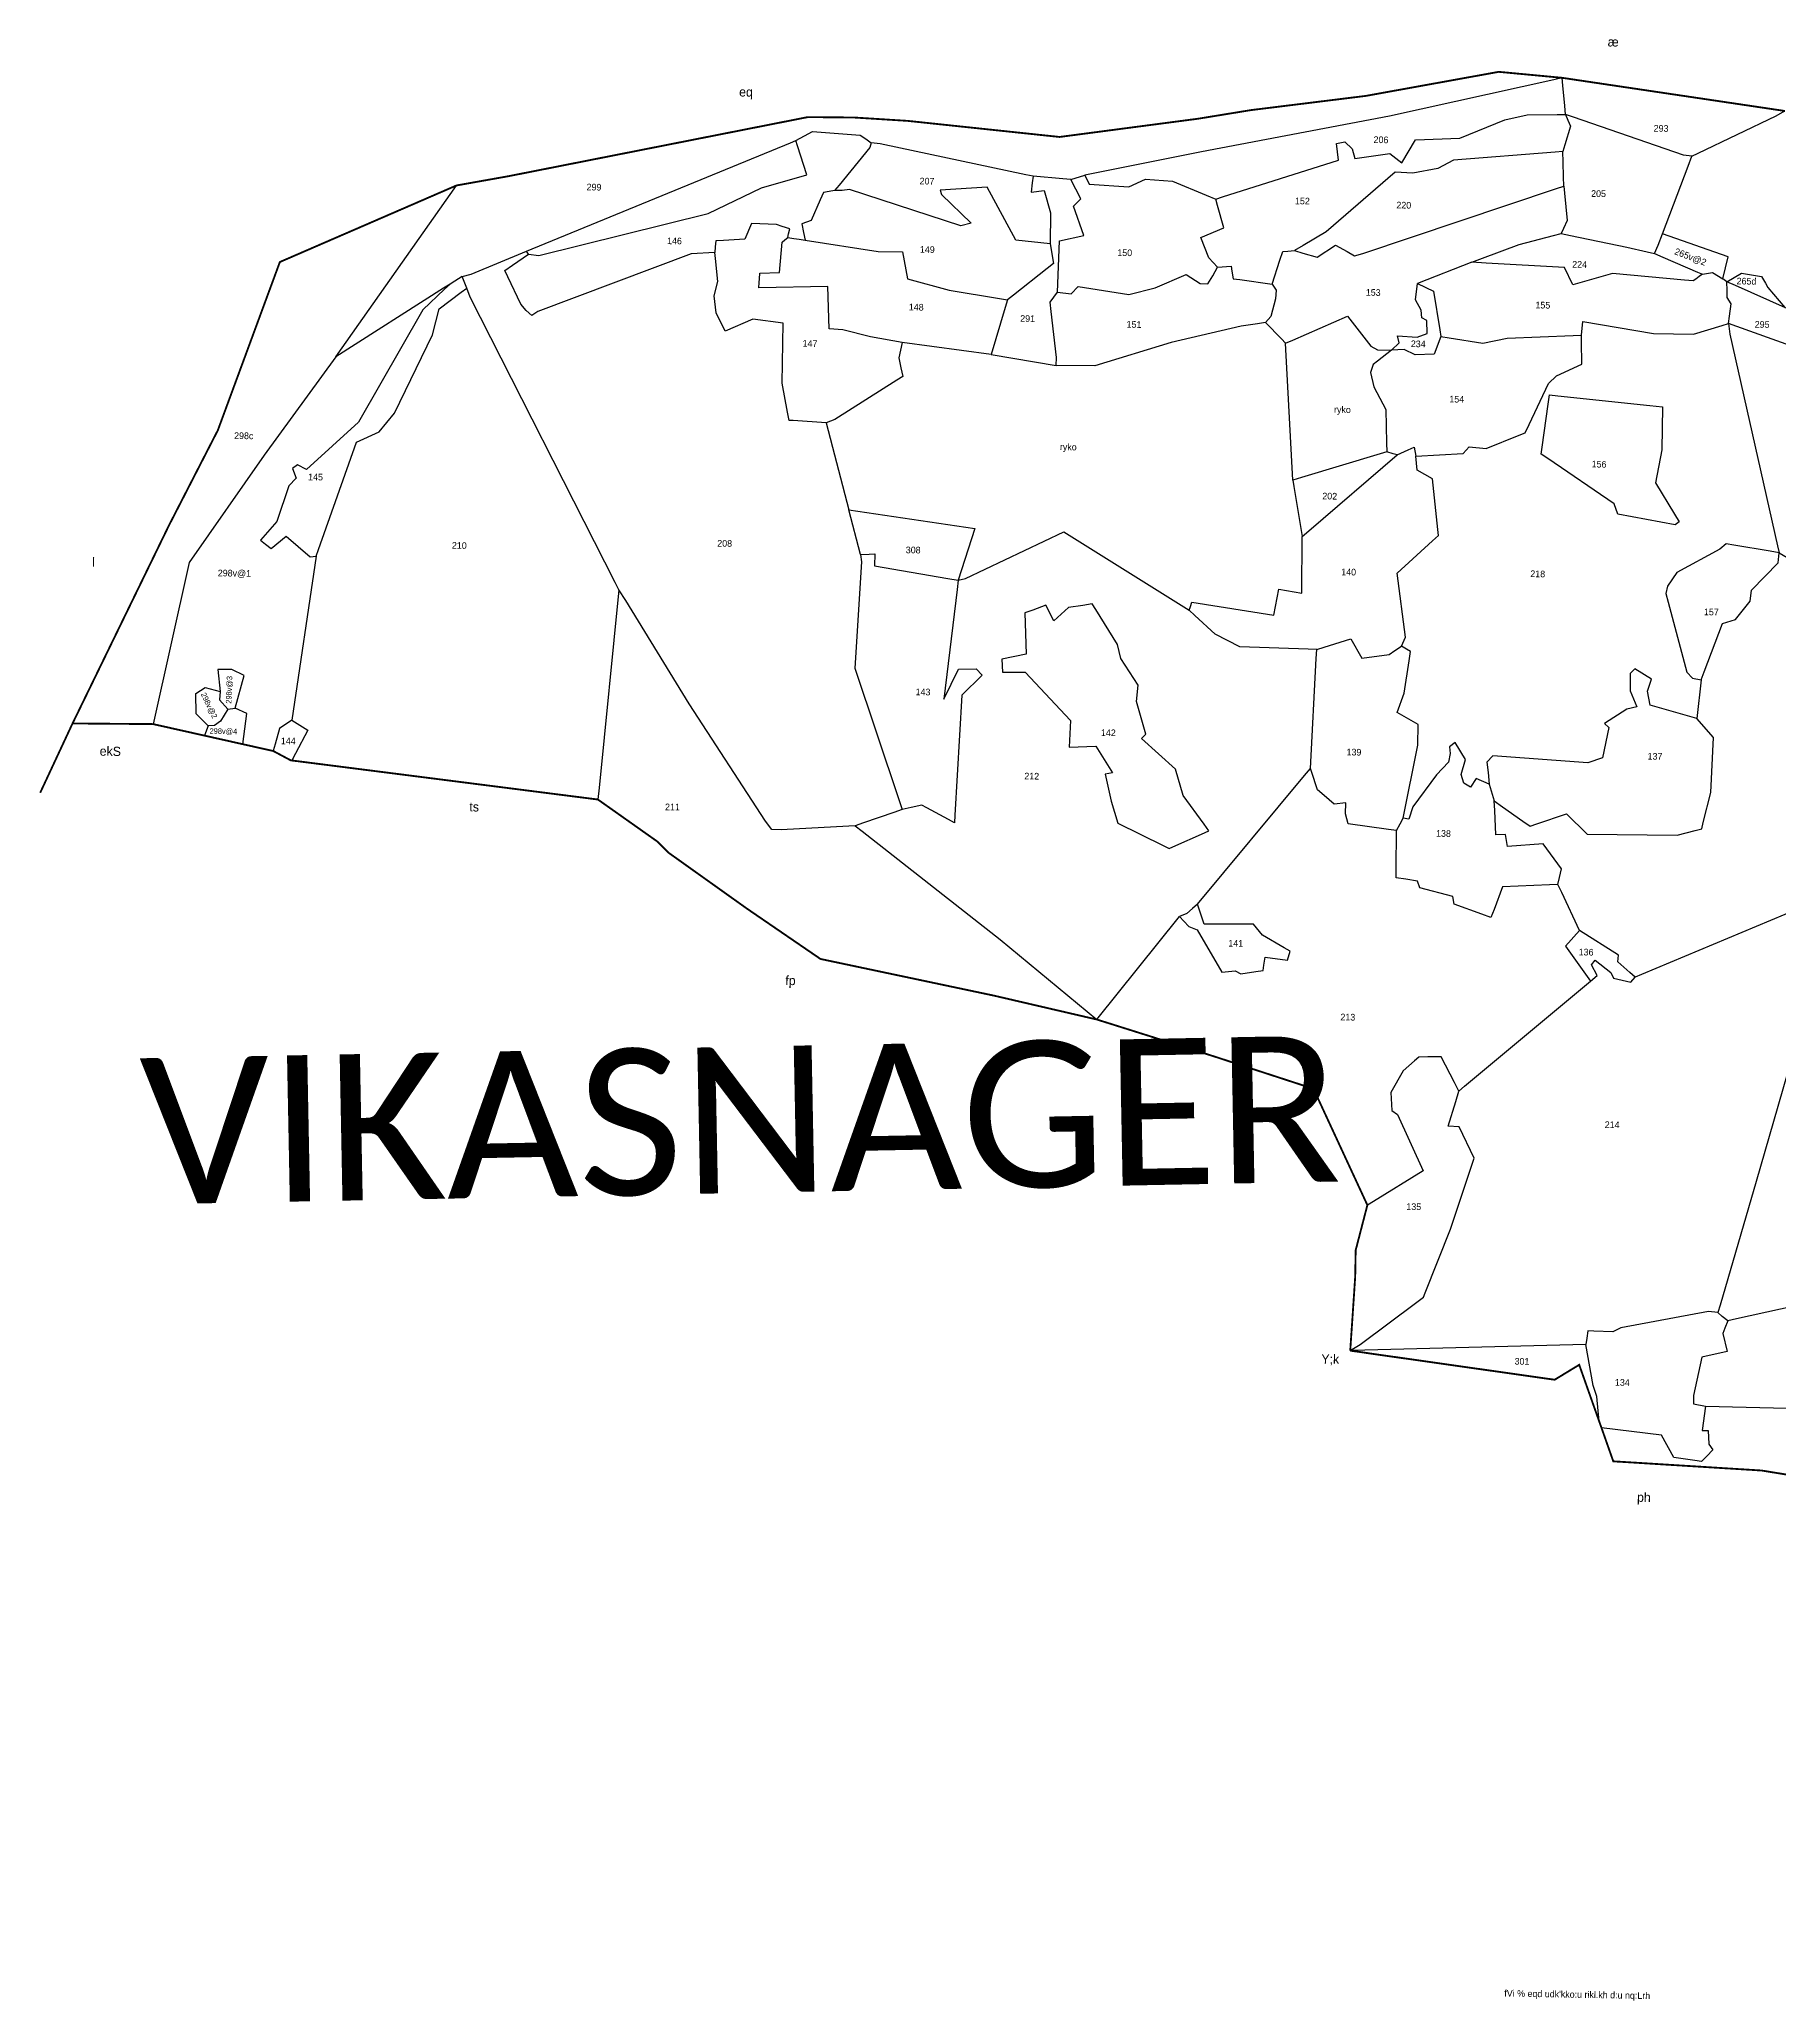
# Model space of a CAD drawing. Header units: metres. Extents: x 260312 to 264028, y 2219848 to 2222147.
# Drawn here: x 260335 to 262203, y 2219958 to 2222064 of the extents above; entities that cross this region are included whole.
import ezdxf

# ---------------------------------------------------------------- set-up
doc = ezdxf.new("R2010")
doc.units = ezdxf.units.M
doc.header["$MEASUREMENT"] = 0
doc.linetypes.add('DIVIDE', pattern=[1.25, 0.5, -0.25, 0, -0.25, 0, -0.25])
for name, color, linetype in [('C-BRDG-FOUNDATION', 2, 'Continuous'), ('POLY_PARCEL', 6, 'Continuous'), ('POLY_WATER', 4, 'Continuous'), ('TEXT_MAPIN', 7, 'Continuous'), ('TEXT_MAPOUT', 7, 'Continuous'), ('TEXT_PARCEL', 7, 'Continuous'), ('V_BOUND_LINE', 7, 'Continuous'), ('V_DIVIDE_LINE', 7, 'DIVIDE'), ('VILLAGE NAME', 100, 'Continuous')]:
    doc.layers.add(name, color=color, linetype=linetype)
doc.styles.get("Standard").update_dxf_attribs({"font": 'arial.ttf'})
doc.styles.add('TEXT_MAP', font='KRDEV050.TTF', dxfattribs={"height": 1.8})

# ---------------------------------------------------------------- blocks, each defined once
blk = doc.blocks.new('FW')
at = {"layer": 'POLY_PARCEL', "ltscale": 10, "flags": 128}
for points in [[(262689.36, 2221240.52), (262687.09, 2221239.97), (262642.78, 2221229.3), (262591.99, 2221218.77), (262560.55, 2221211.87)], [(262690.47, 2221230.62), (262690.21, 2221232.93), (262689.59, 2221238.46), (262689.36, 2221240.52)], [(262596.09, 2221206.02), (262597.89, 2221206.63), (262629.16, 2221217.17), (262628.5, 2221221.69), (262630.75, 2221222.11), (262632.85, 2221220.29), (262633.56, 2221217.72), (262643.01, 2221219.19), (262646.3, 2221216.75), (262649.96, 2221223.03), (262661.91, 2221223.7), (262674.04, 2221228.88), (262680.07, 2221230.28), (262688.2, 2221230.54), (262690.47, 2221230.62)], [(262690.47, 2221230.62), (262691.12, 2221229.11), (262691.82, 2221227.48), (262690.39, 2221222.36), (262689.87, 2221220.52)], [(262724.88, 2221219.86), (262722.63, 2221220.1), (262692.64, 2221229.91), (262690.47, 2221230.62)], [(262724.88, 2221219.86), (262726.55, 2221220.7), (262747.5, 2221231.27), (262749.88, 2221232.58)], [(262482.02, 2221219.89), (262484.4, 2221221.21), (262486.55, 2221222.4), (262499.46, 2221221.7), (262500.97, 2221220.67), (262502.49, 2221219.64)], [(262689.87, 2221220.52), (262687.84, 2221220.32), (262660.33, 2221217.66), (262656.11, 2221215.4), (262649.35, 2221213.94), (262644.53, 2221214.12), (262626.13, 2221197.67), (262619.99, 2221193.85), (262617.71, 2221192.42)], [(262690.3, 2221211.2), (262690.18, 2221213.7), (262690, 2221217.67), (262689.87, 2221220.52)], [(262409.64, 2221188.63), (262480.62, 2221219.29), (262482.02, 2221219.89)], [(262410.19, 2221187.84), (262412.97, 2221187.5), (262458.66, 2221199.72), (262472.95, 2221206.94), (262485.2, 2221210.63), (262482.49, 2221218.51), (262482.02, 2221219.89)], [(262502.49, 2221219.64), (262502.17, 2221218.33), (262494.03, 2221208.03), (262492.81, 2221206.52)], [(262546.48, 2221211.35), (262544.5, 2221211.73), (262504.95, 2221219.4), (262502.49, 2221219.64)], [(262717.32, 2221198.73), (262723.91, 2221217.14), (262724.88, 2221219.86)], [(262546.48, 2221211.35), (262546.31, 2221209.56), (262546.07, 2221207.06), (262549.61, 2221207.56), (262551.42, 2221201.54), (262551.42, 2221193.13)], [(262556.78, 2221210.61), (262554.53, 2221210.77), (262546.48, 2221211.35)], [(262553.66, 2221180.04), (262553.98, 2221193.96), (262560.56, 2221195.5), (262557.61, 2221203.45), (262559.5, 2221205.42), (262556.78, 2221210.61)], [(262556.78, 2221210.61), (262560.55, 2221211.87)], [(262560.55, 2221211.87), (262561.77, 2221209.49), (262572.5, 2221208.95), (262576.94, 2221211.08), (262584.32, 2221210.65), (262593.48, 2221207.05), (262596.09, 2221206.02)], [(262617.71, 2221192.42), (262619.94, 2221191.8), (262623.86, 2221190.72), (262628.73, 2221194.13), (262631.95, 2221192.42), (262633.93, 2221191.27), (262636.16, 2221191.94), (262688.33, 2221210.48), (262690.3, 2221211.2)], [(262690.3, 2221211.2), (262690.53, 2221209.27), (262691.4, 2221201.87), (262690.42, 2221199.69), (262689.81, 2221198.33)], [(262358.45, 2221159.12), (262390.33, 2221206.13)], [(262492.81, 2221206.52), (262491.33, 2221206.24), (262489.79, 2221205.95), (262488.94, 2221203.95), (262486.55, 2221198.31), (262484.06, 2221197.4), (262484.6, 2221195.01), (262485.05, 2221192.99)], [(262494.86, 2221206.63), (262492.81, 2221206.52)], [(262551.42, 2221193.13), (262542.1, 2221193.99), (262534.07, 2221208.17), (262521.43, 2221207.13), (262521.8, 2221205.95), (262529.91, 2221198.37), (262527.12, 2221197.56), (262496.86, 2221206.85), (262494.86, 2221206.63)], [(262596.92, 2221187.58), (262594.54, 2221190.03), (262592.24, 2221195.53), (262598.41, 2221198.29), (262596.61, 2221204.26), (262596.09, 2221206.02)], [(262715.24, 2221193.33), (262716.12, 2221195.61), (262717.32, 2221198.73)], [(262733.86, 2221186.82), (262735.21, 2221192.83), (262717.32, 2221198.73)], [(262480.31, 2221193.57), (262480.51, 2221194.55), (262480.81, 2221195.97), (262478.8, 2221196.58), (262477.24, 2221197.05), (262470.42, 2221197.22), (262468.68, 2221192.91), (262462.95, 2221192.48), (262460.85, 2221192.32), (262460.74, 2221190.75), (262460.62, 2221189.17)], [(262511.79, 2221165.7), (262503.17, 2221167.08), (262495.69, 2221168.82), (262491.95, 2221169.06), (262491.45, 2221180.52), (262472.76, 2221179.86), (262472.82, 2221181.26), (262472.86, 2221182.28), (262472.92, 2221183.76), (262478.23, 2221184.09), (262478.82, 2221192.32), (262479.52, 2221192.91), (262480.31, 2221193.57)], [(262480.31, 2221193.57), (262482, 2221193.36), (262483.46, 2221193.18), (262485.05, 2221192.99)], [(262665.76, 2221190.12), (262668.64, 2221191.26), (262678.5, 2221195.18), (262687.72, 2221197.75), (262689.81, 2221198.33)], [(262689.81, 2221198.33), (262692.36, 2221197.84), (262707.73, 2221194.92), (262713.22, 2221193.76), (262715.24, 2221193.33)], [(262392.29, 2221181.5), (262394.75, 2221182.19), (262409.64, 2221188.63)], [(262460.62, 2221189.17), (262454.22, 2221188.67), (262413, 2221172.36), (262411.39, 2221171.27), (262409.83, 2221172.56), (262408.36, 2221174.23), (262404.65, 2221181.58), (262403.8, 2221183.27), (262405.92, 2221184.78), (262410.19, 2221187.84)], [(262410.19, 2221187.84), (262409.64, 2221188.63)], [(262491.6, 2221143.54), (262482.66, 2221143.99), (262481.53, 2221144.04), (262481.08, 2221146.3), (262479.53, 2221154.07), (262479.49, 2221170.34), (262471.23, 2221171.34), (262463.8, 2221167.95), (262461.25, 2221172.83), (262460.69, 2221177.45), (262461.56, 2221181.37), (262460.82, 2221187.55), (262460.62, 2221189.17)], [(262485.05, 2221192.99), (262504.91, 2221190.25), (262511.47, 2221190.25), (262512.96, 2221182.94), (262524.27, 2221180.1), (262537.96, 2221178.05), (262540.14, 2221177.73)], [(262551.42, 2221193.13), (262552.41, 2221187.78), (262550.73, 2221186.4), (262541.78, 2221179.07), (262540.14, 2221177.73)], [(262611.79, 2221183.19), (262613.75, 2221189.75), (262614.47, 2221192.18), (262615.84, 2221192.28), (262617.71, 2221192.42)], [(262665.76, 2221190.12), (262651.12, 2221184.14)], [(262728.34, 2221187.97), (262727.45, 2221187.31), (262726.5, 2221186.61), (262725.78, 2221186.08), (262723.45, 2221186.26), (262703.89, 2221187.72), (262693.23, 2221184.5), (262690.92, 2221189.13), (262669.62, 2221189.97), (262665.76, 2221190.12)], [(262715.24, 2221193.33), (262717.48, 2221192.41), (262726.99, 2221188.52), (262728.34, 2221187.97)], [(262728.34, 2221187.97), (262731.02, 2221188.46), (262733.86, 2221186.82)], [(262734.93, 2221186.04), (262738.9, 2221188.45), (262744.32, 2221187.58), (262745.39, 2221185.79), (262746.06, 2221184.68), (262750.8, 2221179.36), (262750.98, 2221179.28)], [(262553.66, 2221180.04), (262557.36, 2221179.69), (262559.22, 2221181.7), (262572.97, 2221179.76), (262580.12, 2221181.7), (262588.44, 2221185.42), (262592.28, 2221183.09), (262594.39, 2221183.04), (262595.62, 2221185.25), (262596.92, 2221187.58)], [(262596.92, 2221187.58), (262600.56, 2221187.95), (262600.8, 2221186.56), (262601.16, 2221184.53), (262602.97, 2221184.3), (262611.79, 2221183.19)], [(262611.79, 2221183.19), (262612.91, 2221181.64), (262612.76, 2221179.31), (262611.57, 2221174.48), (262610.18, 2221172.8)], [(262644.45, 2221165.94), (262646.43, 2221167.92), (262645.94, 2221169.82), (262651.29, 2221169.57), (262654.01, 2221170.56), (262653.85, 2221174.09), (262652.45, 2221174.83), (262652.28, 2221176.89), (262650.72, 2221179.69), (262651.12, 2221184.14)], [(262651.12, 2221184.14), (262655.56, 2221182.13), (262657.39, 2221171.61), (262657.7, 2221169.82)], [(262734.93, 2221186.04), (262733.86, 2221186.82)], [(262750.98, 2221179.28), (262737.27, 2221185.05), (262734.93, 2221186.04)], [(262735.61, 2221174.71), (262735.83, 2221176.71), (262736.19, 2221180.04), (262735.13, 2221181.78), (262735.04, 2221183.67), (262734.93, 2221186.04)], [(262389.06, 2221179.36), (262387.62, 2221177.95), (262381.77, 2221172.24), (262364.95, 2221141.57), (262351.09, 2221128.41), (262348.6, 2221129.69), (262347.25, 2221128.63), (262348.31, 2221126.04), (262346.3, 2221123.9), (262343.29, 2221114.23), (262340.19, 2221110.6), (262338.92, 2221109.11), (262340.33, 2221108.04), (262341.81, 2221106.92), (262345.88, 2221110.28), (262352.43, 2221104.8), (262354.08, 2221105.02)], [(262354.08, 2221105.02), (262354.69, 2221106.83), (262364.49, 2221136.14), (262370.58, 2221139.04), (262374.64, 2221144.18), (262384.54, 2221165.53), (262386.26, 2221172.63), (262392.14, 2221177.26), (262393.62, 2221178.39)], [(262389.06, 2221179.36), (262387.35, 2221178.23), (262358.45, 2221159.12)], [(262392.29, 2221181.5), (262390.38, 2221180.23), (262389.06, 2221179.36)], [(262393.62, 2221178.39), (262392.29, 2221181.5)], [(262436.24, 2221097.35), (262435.2, 2221099.32), (262394.53, 2221175.9), (262393.62, 2221178.39)], [(262540.14, 2221177.73), (262539.57, 2221175.66), (262536.02, 2221162.82)], [(262553.66, 2221160.18), (262553.66, 2221162.32), (262552.08, 2221174.8), (262551.76, 2221177.3), (262553.66, 2221180.04)], [(262695.79, 2221170.85), (262696.16, 2221174.57), (262715.29, 2221171.7), (262726.14, 2221171.7), (262733.85, 2221174.15), (262735.61, 2221174.71)], [(262735.61, 2221174.71), (262735.98, 2221171.84), (262749.9, 2221114.74), (262750.38, 2221112.78)], [(262760.38, 2221166.29), (262758.4, 2221166.97), (262737.88, 2221173.94), (262735.61, 2221174.71)], [(262657.7, 2221169.82), (262655.99, 2221165.04), (262650.88, 2221164.79), (262647.83, 2221166.11), (262644.45, 2221165.94)], [(262651.51, 2221137.28), (262664.31, 2221138.24), (262665.96, 2221140.09), (262670.56, 2221139.68), (262679.41, 2221143.44), (262681.04, 2221144.13), (262682.07, 2221146.4), (262687.14, 2221157.63), (262689.2, 2221159.69), (262696.04, 2221163.05), (262695.85, 2221169.19), (262695.79, 2221170.85)], [(262657.7, 2221169.82), (262659.94, 2221169.51), (262669.16, 2221168.23), (262675.68, 2221169.7), (262693.6, 2221170.73), (262695.79, 2221170.85)], [(262358.45, 2221159.12), (262339.53, 2221132.1), (262319.71, 2221102.68), (262310.69, 2221058.74)], [(262685.67, 2221140.35), (262687.11, 2221151.99), (262687.43, 2221154.54), (262689.71, 2221154.34), (262714.62, 2221152.17), (262718.11, 2221151.87), (262718.11, 2221140.22), (262716.6, 2221131.19), (262721.84, 2221122.85), (262723.19, 2221120.71), (262722.09, 2221119.89), (262706.53, 2221122.55), (262705.51, 2221125.36), (262687.25, 2221137.27), (262685.43, 2221138.46), (262685.67, 2221140.35)], [(262621.12, 2221115.02), (262622.87, 2221116.58), (262646.41, 2221137.58)], [(262646.41, 2221137.58), (262645.34, 2221137.87), (262643.62, 2221138.33)], [(262646.41, 2221137.58), (262649.44, 2221138.99), (262651.03, 2221139.73), (262651.51, 2221137.28)], [(262648.56, 2221085.74), (262649.59, 2221088.22), (262646.98, 2221105.54), (262656.43, 2221114.41), (262658.01, 2221115.9), (262657.82, 2221117.51), (262656.16, 2221131.25), (262651.92, 2221133.51), (262651.51, 2221137.28)], [(262501.49, 2221108.01), (262498.2, 2221120.04)], [(262750.38, 2221112.78), (262747.99, 2221113.21), (262738.06, 2221114.72), (262736.01, 2221115.03), (262734.33, 2221113.57), (262722.79, 2221107.02), (262720.3, 2221103.23), (262719.86, 2221101.27), (262720.54, 2221098.91), (262725.93, 2221080.03), (262727.53, 2221078.48), (262729.9, 2221078.07)], [(262729.9, 2221078.07), (262730.61, 2221080.21), (262735.36, 2221093.39), (262738.84, 2221094.58), (262742.79, 2221099.59), (262743.05, 2221102.62), (262750.16, 2221110.13), (262750.38, 2221112.78)], [(262750.38, 2221112.78), (262752.56, 2221111.56), (262783.57, 2221094.15), (262797.78, 2221087.39), (262821.82, 2221074.59), (262823.95, 2221073.46)], [(262354.08, 2221105.02), (262348.3, 2221060.48)], [(262501.49, 2221108.01), (262501.82, 2221106.05), (262500.5, 2221077.22), (262513.05, 2221041.84), (262514.02, 2221039.13)], [(262501.49, 2221108.01), (262503.86, 2221108.16), (262505.37, 2221108.25), (262505.37, 2221105.04), (262525.32, 2221101.94), (262528.1, 2221101.5)], [(262528.1, 2221101.5), (262527.84, 2221099), (262524.81, 2221069.2), (262528.6, 2221077.43), (262533.37, 2221077.59), (262535.1, 2221075.87), (262529.67, 2221070.42), (262528.35, 2221037.86), (262528.26, 2221035.75), (262526.62, 2221036.61), (262520.73, 2221039.69), (262519.29, 2221040.44), (262516.45, 2221039.73), (262514.02, 2221039.13)], [(262436.24, 2221097.35), (262431.8, 2221043.54), (262431.55, 2221040.4)], [(262501.41, 2221034.51), (262499.65, 2221034.39), (262481.33, 2221033.09), (262478.84, 2221033.09), (262477.09, 2221035.31), (262455.84, 2221066.73), (262438.14, 2221094.45), (262436.24, 2221097.35)], [(262595.93, 2221036.56), (262590.08, 2221044.22), (262587.85, 2221051.32), (262578.54, 2221059.48), (262579.69, 2221060.71), (262576.97, 2221069.53), (262577.39, 2221073.9), (262572.53, 2221081.06), (262571.62, 2221084.84), (262565.51, 2221094.22), (262564.53, 2221095.72), (262561.98, 2221095.29), (262558.11, 2221094.65), (262554.24, 2221090.95), (262552.02, 2221095.14), (262548.44, 2221093.8), (262546.33, 2221093), (262546.85, 2221081.85), (262540.3, 2221080.32), (262540.55, 2221076.86), (262546.72, 2221076.94), (262559.25, 2221064.01), (262559, 2221056.84), (262566.17, 2221057.25), (262570.87, 2221050.07), (262568.82, 2221049.66), (262570.63, 2221042.41), (262572.52, 2221036.49), (262584.92, 2221030.57), (262586.53, 2221029.81), (262588.35, 2221030.66), (262595.25, 2221033.9), (262597.24, 2221034.84), (262595.93, 2221036.56)], [(262625.58, 2221084.43), (262623.23, 2221084.47), (262604.75, 2221084.78), (262597.99, 2221088.16), (262592.42, 2221093.08), (262590.82, 2221094.5)], [(262625.58, 2221084.43), (262627.55, 2221085.09), (262634.72, 2221087.48), (262637.85, 2221082.29), (262645.26, 2221083.44), (262646.78, 2221084.5), (262648.56, 2221085.74)], [(262624.43, 2221052.13), (262625.5, 2221082), (262625.58, 2221084.43)], [(262649.8, 2221039.14), (262653.43, 2221059.01), (262653.43, 2221064.63), (262647.67, 2221067.73), (262649.45, 2221073.01), (262650.63, 2221081.83), (262650.96, 2221084.31), (262649.86, 2221084.96), (262648.56, 2221085.74)], [(262728.88, 2221067.52), (262716.14, 2221070.89), (262715.38, 2221074.72), (262716.41, 2221078), (262711.83, 2221080.72), (262710.59, 2221079.42), (262710.66, 2221074.76), (262712.58, 2221070.38), (262709.83, 2221069.7), (262703.87, 2221065.73), (262705.04, 2221064.7), (262703.46, 2221056.47), (262699.56, 2221055.03), (262673.79, 2221056.47), (262672.21, 2221054.69), (262672.56, 2221051.93), (262672.96, 2221048.81)], [(262729.9, 2221078.07), (262728.88, 2221067.52)], [(262332.84, 2221063.47), (262335.14, 2221072.38), (262331.78, 2221073.92), (262327.94, 2221073.8), (262328.71, 2221067.9)], [(262325.58, 2221058.51), (262322.33, 2221061.71), (262322.09, 2221067.19), (262324.63, 2221068.91), (262328.71, 2221067.9)], [(262328.71, 2221067.9), (262328.59, 2221065.65), (262330.83, 2221063.17)], [(262674.4, 2221044.29), (262676.67, 2221042.73), (262682.25, 2221038.91), (262684.19, 2221037.58), (262686, 2221038.22), (262694.06, 2221041.08), (262699.75, 2221035.66), (262724.08, 2221035.8), (262728.99, 2221037.16), (262730.73, 2221037.65), (262731.11, 2221039.35), (262732.99, 2221047.58), (262733.47, 2221062.45), (262728.88, 2221067.52)], [(262330.83, 2221063.17), (262328.94, 2221059.87), (262327.29, 2221058.69), (262325.58, 2221058.51)], [(262330.83, 2221063.17), (262332.84, 2221063.47)], [(262335.06, 2221053.72), (262336.08, 2221062.06), (262332.84, 2221063.47)], [(262348.3, 2221060.48), (262345, 2221058.1), (262343.87, 2221053.92), (262343.36, 2221052.02)], [(262348.3, 2221060.48), (262352.67, 2221057.82), (262349.41, 2221051.4), (262348.46, 2221049.53)], [(262325.58, 2221058.51), (262324.63, 2221055.87)], [(262672.96, 2221048.81), (262669.4, 2221050.24), (262667.89, 2221047.85), (262666.04, 2221048.94), (262665.29, 2221051.27), (262666.39, 2221055.37), (262663.51, 2221059.89), (262662, 2221058.66), (262662.21, 2221056.88), (262661.8, 2221054.55), (262658.57, 2221051.06), (262652.34, 2221042.23), (262651.31, 2221038.86), (262649.8, 2221039.14)], [(262594.44, 2221014.89), (262622.89, 2221050.21), (262624.43, 2221052.13)], [(262648.08, 2221035.74), (262645.83, 2221036.03), (262634.9, 2221037.39), (262634.16, 2221040.03), (262634.16, 2221042.99), (262631.03, 2221042.66), (262628.24, 2221044.95), (262626.41, 2221046.45), (262625.95, 2221047.77), (262625.18, 2221049.97), (262624.43, 2221052.13)], [(262672.96, 2221048.81), (262674.4, 2221044.29)], [(262692.01, 2221021.94), (262692.4, 2221023.81), (262692.9, 2221026.19), (262687.83, 2221032.83), (262678.23, 2221031.95), (262677.55, 2221035.23), (262674.95, 2221035.09), (262674.55, 2221041.67), (262674.4, 2221044.29)], [(262514.02, 2221039.13), (262511.75, 2221038.3), (262503.62, 2221035.32), (262501.41, 2221034.51)], [(262501.41, 2221034.51), (262503.32, 2221033.07), (262541.21, 2221004.35), (262567.75, 2220983.14)], [(262648.08, 2221035.74), (262649, 2221037.56), (262649.8, 2221039.14)], [(262692.01, 2221021.94), (262689.79, 2221021.8), (262677.01, 2221020.99), (262674.83, 2221014.87), (262674.04, 2221012.67), (262671.51, 2221013.52), (262663.99, 2221016.05), (262663.58, 2221018.11), (262654.59, 2221020.33), (262654.01, 2221022.14), (262650.82, 2221022.6), (262648.16, 2221022.97), (262648.15, 2221025.28), (262648.08, 2221035.74)], [(262698.11, 2221009.53), (262693.13, 2221019.75), (262692.01, 2221021.94)], [(262767.32, 2221020.84), (262765.23, 2221019.92), (262715.13, 2220997.89), (262713.39, 2220997.13)], [(262767.32, 2221020.84), (262766.82, 2221017.88), (262758.35, 2220983.87), (262747.09, 2220942.4), (262737.95, 2220908.72), (262737.39, 2220906.66)], [(262594.44, 2221014.89), (262593.11, 2221013.63), (262591.64, 2221012.26), (262589.65, 2221011.42)], [(262589.65, 2221011.42), (262590.87, 2221010.17), (262592.21, 2221008.79), (262594.53, 2221007.88), (262601.37, 2220996.6), (262604.99, 2220997.01), (262606.55, 2220996.19), (262610.64, 2220996.86), (262612.57, 2220997.18), (262612.77, 2220998.66), (262613.06, 2221000.8), (262619.16, 2221000.14), (262619.82, 2221002.53), (262618.18, 2221003.46), (262612.24, 2221006.82), (262609.77, 2221009.75), (262596.34, 2221009.46), (262595.11, 2221012.98), (262594.44, 2221014.89)], [(262567.75, 2220983.14), (262589.65, 2221011.42)], [(262698.11, 2221009.53), (262694.34, 2221005.22), (262701.29, 2220995.9)], [(262713.39, 2220997.13), (262711.91, 2220998.4), (262708.61, 2221001.24), (262708.81, 2221003.02), (262698.11, 2221009.53)], [(262701.29, 2220995.9), (262703.1, 2220997.47), (262701.53, 2221000.28), (262702.49, 2221001.58), (262706.74, 2220998.29), (262707.49, 2220996.79), (262712.23, 2220995.76), (262713.39, 2220997.13)], [(262666.18, 2220965.47), (262667.71, 2220966.8), (262701.29, 2220995.9)], [(262666.18, 2220965.47), (262664.95, 2220967.73), (262661.19, 2220974.66), (262657.63, 2220974.56), (262655.18, 2220974.49), (262653.97, 2220973.4), (262650.98, 2220970.71), (262647.77, 2220964.78), (262648.1, 2220959.85), (262649.66, 2220958.78), (262656.83, 2220943.72), (262643.52, 2220935.16), (262641.92, 2220934.13)], [(262637.97, 2220894.61), (262640.62, 2220896.28), (262655.82, 2220908.09), (262657.53, 2220909.41), (262657.99, 2220910.64), (262664.53, 2220928), (262670.63, 2220947.31), (262666.45, 2220955.73), (262663.44, 2220955.87), (262665.35, 2220962.58), (262666.18, 2220965.47)], [(262798.65, 2220907.89), (262796.77, 2220908.33), (262778.9, 2220913.71), (262742.43, 2220905.03), (262740.08, 2220904.47)], [(262737.39, 2220906.66), (262734.86, 2220906.9), (262711.16, 2220902.03), (262708.98, 2220900.94), (262703.89, 2220901.06), (262702.26, 2220901.09), (262701.98, 2220899.1), (262701.75, 2220897.4)], [(262740.08, 2220904.47), (262738.52, 2220905.63), (262737.39, 2220906.66)], [(262740.08, 2220904.47), (262739.36, 2220902.5), (262738.82, 2220901.01), (262740.11, 2220896.12), (262733.22, 2220894.53), (262731.21, 2220884.05), (262731.21, 2220881.83), (262734.44, 2220881.26)], [(262701.75, 2220897.4), (262641.91, 2220894.78), (262637.97, 2220894.61)], [(262705.75, 2220876.59), (262705, 2220883.38), (262703.91, 2220886.34), (262701.75, 2220897.4)], [(262734.44, 2220881.26), (262733.72, 2220874.65), (262735.3, 2220874.65), (262735.58, 2220870.98), (262736.66, 2220869.4), (262735.07, 2220867.73), (262733.65, 2220866.24), (262731.85, 2220866.46), (262726.1, 2220867.17), (262722.66, 2220873.19), (262706.39, 2220874.89)], [(262734.44, 2220881.26), (262789.69, 2220880.83), (262791.64, 2220880.81)]]:
    blk.add_lwpolyline(points, dxfattribs=at)
at = {"layer": 'POLY_WATER', "ltscale": 10, "flags": 128}
for points in [[(262610.18, 2221172.8), (262607.99, 2221172.44), (262603.59, 2221171.73), (262584.72, 2221166.94), (262564.13, 2221160.27), (262553.66, 2221160.18)], [(262615.7, 2221167.32), (262614.56, 2221168.45), (262610.18, 2221172.8)], [(262615.7, 2221167.32), (262617.64, 2221168.2), (262632.34, 2221174.92), (262638.77, 2221166.93), (262640.58, 2221165.94), (262644.45, 2221165.94)], [(262618.26, 2221130.18), (262615.7, 2221167.32)], [(262511.79, 2221165.7), (262510.97, 2221161.5), (262511.62, 2221158.83), (262512.2, 2221156.48), (262510.58, 2221155.42), (262493.91, 2221144.52), (262491.6, 2221143.54)], [(262536.02, 2221162.82), (262511.79, 2221165.7)], [(262536.02, 2221162.82), (262553.66, 2221160.18)], [(262644.45, 2221165.94), (262640.71, 2221162.89), (262639.51, 2221161.91), (262638.85, 2221159.77), (262639.84, 2221155.89), (262643.13, 2221149.8), (262643.52, 2221140.79), (262643.62, 2221138.33)], [(262491.6, 2221143.54), (262498.2, 2221120.04)], [(262643.62, 2221138.33), (262641.82, 2221137.75), (262620.63, 2221130.95), (262618.26, 2221130.18)], [(262618.26, 2221130.18), (262618.57, 2221128.54), (262620.72, 2221117.15), (262621.12, 2221115.02)], [(262498.2, 2221120.04), (262532.38, 2221115.59), (262528.1, 2221101.5)], [(262528.1, 2221101.5), (262530.07, 2221102.03), (262556.54, 2221115.18), (262590.82, 2221094.5)], [(262590.82, 2221094.5), (262591.17, 2221095.49), (262591.56, 2221096.64), (262613.79, 2221093.59), (262615.03, 2221100.59), (262621.29, 2221099.6), (262621.12, 2221115.02)]]:
    blk.add_lwpolyline(points, dxfattribs=at)
at = {"layer": 'V_BOUND_LINE', "ltscale": 10, "const_width": 0.5, "flags": 128}
for points in [[(262689.36, 2221240.52), (262672.16, 2221241.84), (262636.25, 2221234.69), (262605.15, 2221230.29), (262590.95, 2221227.72), (262553.49, 2221222.12), (262512.29, 2221225.76), (262497.73, 2221226.42), (262485.18, 2221226.31), (262404.45, 2221208.9), (262390.33, 2221206.13)], [(262749.88, 2221232.58), (262689.36, 2221240.52)], [(262390.33, 2221206.13), (262342.85, 2221184.55), (262326.84, 2221138.66), (262314.04, 2221112.63), (262288.87, 2221058.54)], [(262310.69, 2221058.74), (262308.93, 2221058.72), (262290.65, 2221058.55), (262288.87, 2221058.54)], [(262324.63, 2221055.87), (262313.4, 2221058.18), (262310.69, 2221058.74)], [(262335.06, 2221053.72), (262324.63, 2221055.87)], [(262343.36, 2221052.02), (262340.81, 2221052.54), (262335.06, 2221053.72)], [(262348.46, 2221049.53), (262348.18, 2221049.56), (262346.86, 2221050.23), (262343.36, 2221052.02)], [(262431.55, 2221040.4), (262350.06, 2221049.36), (262348.46, 2221049.53)], [(262567.75, 2220983.14), (262539.76, 2220989.13), (262494.74, 2220997.83), (262492.59, 2220998.25), (262490.98, 2220999.31), (262472.44, 2221011.54), (262450.86, 2221026.37), (262447.86, 2221029.29), (262431.55, 2221040.4)], [(262641.92, 2220934.13), (262628.27, 2220962.3), (262626.77, 2220965.39), (262624.66, 2220966.04), (262599.58, 2220973.73), (262569.7, 2220982.57), (262567.75, 2220983.14)], [(262637.97, 2220894.61), (262638.08, 2220896.93), (262638.73, 2220909.94), (262638.85, 2220912.47), (262638.96, 2220914.65), (262638.96, 2220917.04), (262638.96, 2220919.17), (262638.96, 2220921.84), (262641.92, 2220934.13)], [(262705.75, 2220876.59), (262700.95, 2220889.46), (262700.06, 2220891.85), (262698.22, 2220890.69), (262693.49, 2220887.69), (262690.56, 2220888.05), (262643.45, 2220893.92), (262641.83, 2220894.13), (262637.97, 2220894.61)], [(262706.39, 2220874.89), (262705.75, 2220876.59)], [(262786.26, 2220858.96), (262784.02, 2220859.14), (262750, 2220864.06), (262747.9, 2220864.16), (262744.88, 2220864.29), (262712.41, 2220865.74), (262709.75, 2220865.85), (262708.86, 2220868.24), (262707.69, 2220871.39), (262706.39, 2220874.89)]]:
    blk.add_lwpolyline(points, dxfattribs=at)
at = {"layer": 'V_DIVIDE_LINE', "ltscale": 10, "const_width": 0.5, "flags": 128}
blk.add_lwpolyline([(262288.87, 2221058.54), (262280.43, 2221039.6)], dxfattribs=at)
at = {"layer": 'TEXT_MAPIN', "style": 'TEXT_MAP'}
for p in [(262629.14, 2221148.67), (262555.05, 2221137.27)]:
    blk.add_text('ryko', height=1.8, dxfattribs=at).set_placement(p)
at = {"layer": 'TEXT_MAPOUT', "style": 'TEXT_MAP'}
for s, height, p in [('æ', 2.5, (262701.54, 2221249.24)), ('eq', 2.5, (262466.47, 2221231.59)), ('l', 2.5, (262293.42, 2221101.13)), ('ekS', 2.5, (262296.36, 2221049.93)), ('ts', 2.5, (262396.77, 2221036.59)), ('fp', 2.5, (262483.18, 2220991.02)), ('[k', 2.5, (262576.52, 2220968.74)), ('Y;k', 2.5, (262630.18, 2220891)), ('ph', 2.5, (262716.35, 2220855.01)), ("fVi % eqd udk'kko:u rikl.kh d:u nq:Lrh", 1.8, (262682.74, 2220720.32))]:
    blk.add_text(s, height=height, dxfattribs=at).set_placement(p)
at = {"layer": 'TEXT_PARCEL', "style": 'TEXT_MAP'}
for s, height, p in [('293', 1.8, (262714.4, 2221226.39)), ('206', 1.8, (262638.57, 2221221.97)), ('207', 1.8, (262515.78, 2221208.62)), ('205', 1.8, (262697.76, 2221208.41)), ('299', 1.8, (262425.6, 2221205.43)), ('152', 1.8, (262617.57, 2221205.01)), ('220', 1.8, (262645.06, 2221204.36)), ('146', 1.8, (262447.65, 2221191.23)), ('149', 1.8, (262516.19, 2221190.09)), ('150', 1.8, (262569.68, 2221190.16)), ('224', 1.8, (262692.97, 2221189.14)), ('265d', 1.8, (262737.59, 2221185.38)), ('153', 1.8, (262637.19, 2221180.57)), ('155', 1.8, (262683.21, 2221177.93)), ('148', 1.8, (262513.46, 2221174.43)), ('291', 1.8, (262543.69, 2221171.86)), ('151', 1.8, (262572.53, 2221170.77)), ('295', 1.8, (262742.7, 2221173.73)), ('234', 1.8, (262649.63, 2221166.84)), ('147', 1.8, (262484.85, 2221164.08)), ('154', 1.8, (262660.31, 2221152.03)), ('298c', 1.8, (262331.28, 2221136.4)), ('156', 1.8, (262699.17, 2221135.09)), ('145', 1.8, (262351.53, 2221125.56)), ('202', 1.8, (262626.37, 2221125.17)), ('210', 1.8, (262390.8, 2221107.69)), ('208', 1.8, (262462.67, 2221109.5)), ('308', 1.8, (262513.78, 2221108.6)), ('140', 1.8, (262631.85, 2221104.69)), ('218', 1.8, (262683.08, 2221105.08)), ('298v@1', 1.8, (262327.51, 2221099.11)), ('157', 1.8, (262730.3, 2221095.58)), ('143', 1.8, (262517.11, 2221070.18)), ('142', 1.8, (262567.51, 2221060.01)), ('298v@4', 1.5, (262326.03, 2221056.4)), ('144', 1.8, (262345.39, 2221053.9)), ('139', 1.8, (262634.14, 2221055.91)), ('137', 1.8, (262715.71, 2221056.2)), ('212', 1.8, (262546.96, 2221047.89)), ('211', 1.8, (262449.78, 2221037.83)), ('138', 1.8, (262658.78, 2221034.29)), ('141', 1.8, (262603.02, 2221003.55)), ('136', 1.8, (262697.97, 2221002.81)), ('213', 1.8, (262633.73, 2220984.08)), ('214', 1.8, (262705.85, 2220956.16)), ('135', 1.8, (262652.49, 2220933.02)), ('301', 1.8, (262682.54, 2220891.62)), ('134', 1.8, (262709.82, 2220886.38))]:
    blk.add_text(s, height=height, dxfattribs=at).set_placement(p)
for s, height, rotation, p in [('265v@2', 1.8, 339.9405, (262720.44, 2221193.31)), ('298v@3', 1.5, 89.0602, (262331.8, 2221064.62)), ('298v@2', 1.5, 296.9991, (262323.41, 2221067.06))]:
    blk.add_text(s, height=height, rotation=rotation, dxfattribs=at).set_placement(p)

msp = doc.modelspace()

# ---------------------------------------------------------------- block references
at = {"layer": 'C-BRDG-FOUNDATION', "xscale": 3.96049195851578, "yscale": 3.96049195851578, "zscale": 3.96049195851578, "rotation": 359.00185305007}
msp.add_blockref('FW', (-931499.9, -6555724.3), dxfattribs=at)

# ---------------------------------------------------------------- texts
at = {"layer": 'VILLAGE NAME', "insert": (260442.2, 2220970.1), "char_height": 156.965, "attachment_point": 1, "rotation": 1.1028}
msp.add_mtext_dynamic_manual_height_columns('{\\fCalibri|b0|i0|c0|p34;VIKASNAGER}', width=132.372, gutter_width=784.8, heights=[0], dxfattribs=at)

doc.saveas('drawing.dxf')
